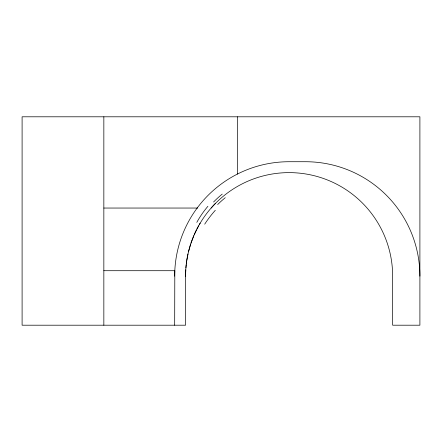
<?xml version="1.0" encoding="UTF-8"?>
<svg xmlns="http://www.w3.org/2000/svg" width="442" height="442" viewBox="0 0 442 442"><rect width="100%" height="100%" fill="white"/><g stroke="black" fill="none" stroke-linecap="round" stroke-linejoin="round"><path stroke-width="0.66" d="M174.678 325.202L174.811 270.708L103.842 270.708M185.767 269.94L185.579 276.156A103.538 103.538 0 0 1 289.118 172.623A103.538 103.538 0 0 1 392.651 276.156L392.651 325.202L419.9 325.202L419.9 116.799L22.1 116.799L22.1 325.202L185.579 325.202L185.579 270.079M185.911 267.846L186.215 264.686M186.342 263.625L186.623 261.504M186.778 260.437L187.977 254.006M188.474 251.852L190.612 244.266M190.972 243.183L193.823 235.674M194.292 234.591L196.325 230.232M196.872 229.138L198.624 225.851M199.243 224.757L200.182 223.144M211.143 208.044L213.469 205.464M213.768 205.143L215.597 203.259M103.842 208.044L197.734 208.044M237.348 116.799L237.348 174.104M103.842 116.799L103.842 325.202M217.641 204.541A59.709 31.691 -39.2 0 1 225.243 197.707M213.591 202A59.709 36.382 -38.5 0 1 222.238 194.099M419.9 276.156A114.434 114.434 0 0 0 305.466 161.722L289.118 161.722A114.434 114.434 0 0 0 174.678 276.156M196.806 222.376A85.245 63.681 -32.4 0 1 207.906 206.292M204.701 224.171A85.245 56.007 -37.3 0 1 215.304 210.293"/></g></svg>
